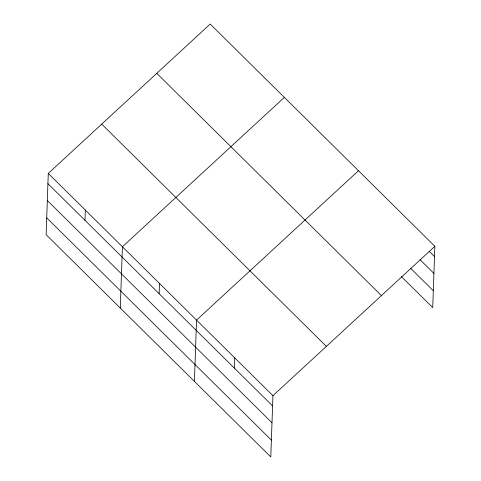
<?xml version="1.0" encoding="UTF-8"?>
<svg xmlns="http://www.w3.org/2000/svg" width="481" height="481" viewBox="0 0 481 481"><rect width="100%" height="100%" fill="white"/><g stroke="black" fill="none" stroke-linecap="round" stroke-linejoin="round"><path stroke-width="0.72" d="M48.274 173.419L46.134 234.698L270.797 456.95L272.937 395.677L434.866 246.302L210.203 24.05L48.274 173.419L272.937 395.677M84.987 220.334L85.341 210.095M120.274 308.038L122.414 246.765L284.343 97.396M159.121 293.681L159.482 283.435M194.408 381.385L196.549 320.105L358.483 170.737M234.385 368.133L234.74 357.894M434.866 246.302L432.726 307.581L401.431 276.617M429.202 251.298L434.505 256.547M420.129 259.746L433.922 273.388M410.503 268.176L433.315 290.74M156.77 73.34L381.427 295.599M101.713 124.128L326.371 346.38M47.92 183.664L272.577 405.916M47.33 200.505L271.987 422.757M46.723 217.857L271.38 440.109"/></g></svg>
